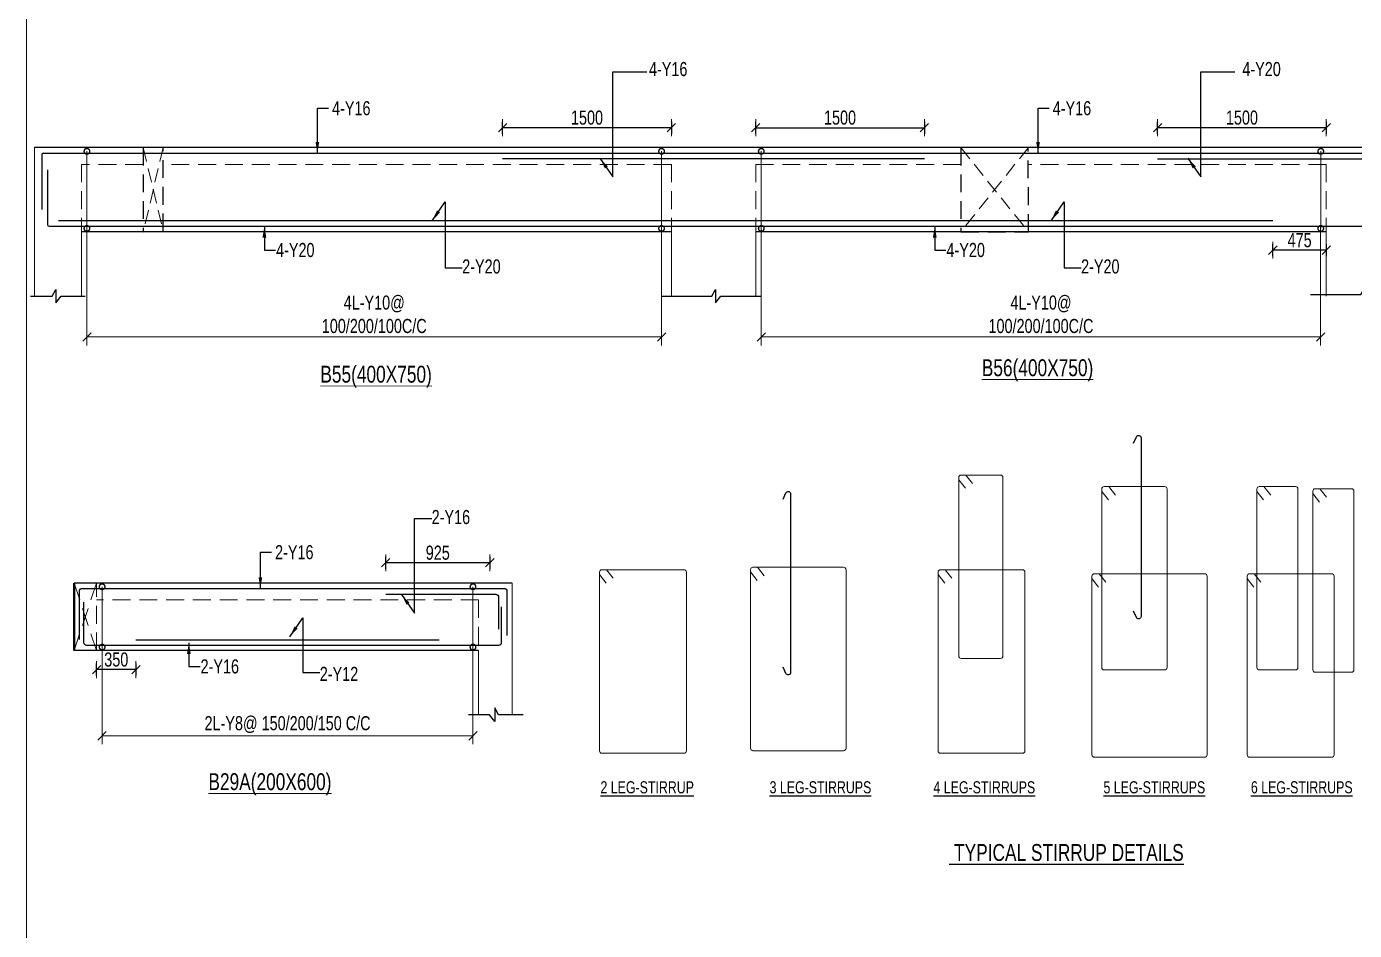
# Model space of a CAD drawing. Header units: millimetres. Extents: x 24879 to 98673, y 1890 to 33226.
# Drawn here: x 63838 to 75647, y 10574 to 18611 of the extents above; entities that cross this region are included whole.
import ezdxf

# ---------------------------------------------------------------- set-up
doc = ezdxf.new("R2010")
doc.units = ezdxf.units.MM
for name, pattern in [('CONTINOUS', [0]), ('CONTINU', [0]), ('HIDDEN', [9.525, 6.35, -3.175])]:
    doc.linetypes.add(name, pattern=pattern)
for name, color, linetype in [('-S-ARROW', 253, 'Continuous'), ('-S-BMNO', 1, 'Continuous'), ('-S-DIM', 3, 'Continuous'), ('-S-MISC', 8, 'Continuous'), ('-S-STIRRUPS', 1, 'Continuous'), ('-STR-BEAM', 4, 'CONTINU'), ('-STR-REINF', 3, 'Continuous'), ('-STR-TEXT', 6, 'Continuous'), ('Dimension', 6, 'Continuous')]:
    doc.layers.add(name, color=color, linetype=linetype)
for name, color, linetype, lineweight in [('-S-BAR', 1, 'Continuous', 18), ('-S-STIRUP', 11, 'Continuous', 9), ('-STR-COLUMN', 5, 'HIDDEN', 13), ('-STR-RF-DIM', 252, 'CONTINOUS', 20), ('Elevation-1', 41, 'Continuous', 20), ('S-BEAM-IDEN', 2, 'Continuous', 9), ('SEC TEXT', 9, 'Continuous', 18), ('SLAB LINE', 254, 'HIDDEN', 20), ('Wall', 2, 'Continuous', 40)]:
    doc.layers.add(name, color=color, linetype=linetype, lineweight=lineweight)
doc.styles.add('BEAM-LS', font='romans.shx', dxfattribs={"width": 0.8})
doc.styles.add('EL', font='swisscl.ttf')
doc.styles.add('SOBHA', font='swisscl.ttf')
doc.styles.add('sobha.sed', font='swisscl.ttf')
doc.dimstyles.new('S-50', dxfattribs={"dimscale": 50, "dimtxt": 2.5, "dimasz": 1.25, "dimexe": 1, "dimexo": 1, "dimgap": 0.5, "dimtad": 1, "dimdec": 0, "dimrnd": 0.0005, "dimzin": 0, "dimdsep": 46, "dimtxsty": 'EL', "dimblk": 'ARCHTICK', "dimcen": 0.09, "dimdle": 1.5, "dimclrd": 251, "dimclre": 251, "dimclrt": 6, "dimadec": 0, "dimazin": 0, "dimtfac": 1, "dimtdec": 0, "dimtofl": 0, "dimtmove": 0, "dimatfit": 3, "dimfxl": 2, "dimtolj": 1, "dimtzin": 0, "dimlwd": -1, "dimlwe": -1, "dimarcsym": 0})
doc.dimstyles.new('S-DIM50', dxfattribs={"dimscale": 50, "dimtxt": 2.5, "dimasz": 1.2, "dimexe": 1.5, "dimexo": 1, "dimgap": 0.5, "dimtad": 1, "dimdec": 0, "dimdsep": 46, "dimtxsty": 'sobha.sed', "dimblk": 'OBLIQUE', "dimcen": 0, "dimdle": 0.75, "dimclrd": 8, "dimclre": 8, "dimclrt": 6, "dimazin": 2, "dimtfac": 1, "dimtdec": 0, "dimtix": 1, "dimtmove": 2, "dimatfit": 3, "dimfxl": 1, "dimtolj": 1, "dimlwd": -1, "dimlwe": 9, "dimarcsym": 0})
doc.dimstyles.new('STIRUP', dxfattribs={"dimscale": 50, "dimtxt": 2.5, "dimasz": 2.2, "dimexe": 0, "dimexo": 0, "dimgap": 0.5, "dimtad": 0, "dimdec": 0, "dimzin": 0, "dimdsep": 46, "dimtxsty": 'BEAM-LS', "dimblk": 'DOTSMALL', "dimcen": 0.09, "dimclrd": 256, "dimclre": 256, "dimclrt": 256, "dimadec": 5, "dimazin": 0, "dimtfac": 1, "dimtdec": 0, "dimtofl": 0, "dimtmove": 0, "dimatfit": 3, "dimldrblk": 'DOTSMALL', "dimfxl": 0, "dimfxlon": 1, "dimtolj": 1, "dimtzin": 0, "dimlwd": -1, "dimlwe": -1, "dimarcsym": 0})

# ---------------------------------------------------------------- blocks, each defined once
blk = doc.blocks.new('_DotSmall')
at = {"color": 0, "linetype": 'ByBlock', "const_width": 0.5}
blk.add_lwpolyline([(-0.0625, 0, 1), (0.0625, 0, 1)], format="xyb", close=True, dxfattribs=at)
blk = doc.blocks.new('*D281')
at = {"layer": '-S-STIRUP', "ltscale": 100, "transparency": 16777216}
blk.add_line((70372, 16816), (70372, 17502), dxfattribs=at)
at = {"layer": '-S-STIRUP', "linetype": 'CONTINU', "ltscale": 100, "transparency": 16777216, "xscale": 100, "yscale": 100, "zscale": 100}
for p, rotation in [((70372, 17502), 90), ((70372, 16816), 270)]:
    blk.add_blockref('_DotSmall', p, dxfattribs=dict(at, rotation=rotation))
blk = doc.blocks.new('_Oblique')
at = {"color": 0, "linetype": 'ByBlock', "lineweight": -2}
for p, q in [((-0.5, -0.5), (0.5, 0.5)), ((0, 0.71), (0, -0.71))]:
    blk.add_line(p, q, dxfattribs=at)
blk = doc.blocks.new('*D282')
at = {"layer": '-STR-RF-DIM', "color": 8, "linetype": 'Continuous', "lineweight": 9, "transparency": 16777216}
for p, q in [((70372, 16897), (70372, 15776)), ((75346, 16831), (75346, 15776))]:
    blk.add_line(p, q, dxfattribs=at)
at = {"layer": '-STR-RF-DIM', "color": 8, "linetype": 'Continuous', "transparency": 16777216}
blk.add_line((70371, 15851), (75347, 15851), dxfattribs=at)
at = {"layer": '-STR-RF-DIM', "color": 8, "transparency": 16777216, "xscale": 75, "yscale": 75, "zscale": 75, "rotation": 180}
blk.add_blockref('_Oblique', (70372, 15851), dxfattribs=at)
at = {"layer": '-STR-RF-DIM', "color": 8, "transparency": 16777216, "xscale": 75, "yscale": 75, "zscale": 75}
blk.add_blockref('_Oblique', (75346, 15851), dxfattribs=at)
at = {"layer": '-STR-RF-DIM', "color": 6, "transparency": 16777216, "insert": (72859, 16052), "char_height": 125, "attachment_point": 5, "style": 'sobha.sed'}
blk.add_mtext('\\A1;4L-Y10@\\P100/200/100C/C', dxfattribs=at)
blk = doc.blocks.new('*D283')
at = {"layer": '-S-DIM', "color": 8, "linetype": 'Continuous', "lineweight": 9, "transparency": 16777216}
for p, q in [((70322, 17637), (70322, 17787)), ((71822, 17637), (71822, 17787))]:
    blk.add_line(p, q, dxfattribs=at)
at = {"layer": '-S-DIM', "color": 8, "linetype": 'Continuous', "transparency": 16777216}
blk.add_line((70321, 17712), (71823, 17712), dxfattribs=at)
at = {"layer": '-S-DIM', "color": 8, "transparency": 16777216, "xscale": 75, "yscale": 75, "zscale": 75, "rotation": 180}
blk.add_blockref('_Oblique', (70322, 17712), dxfattribs=at)
at = {"layer": '-S-DIM', "color": 8, "transparency": 16777216, "xscale": 75, "yscale": 75, "zscale": 75}
blk.add_blockref('_Oblique', (71822, 17712), dxfattribs=at)
at = {"layer": '-S-DIM', "color": 6, "transparency": 16777216, "insert": (71072, 17801), "char_height": 125, "attachment_point": 5, "style": 'sobha.sed'}
blk.add_mtext('\\A1;1500', dxfattribs=at)
blk = doc.blocks.new('_ArchTick')
at = {"color": 0, "linetype": 'ByBlock', "const_width": 0.15}
blk.add_lwpolyline([(-0.5, -0.5), (0.5, 0.5)], dxfattribs=at)
blk = doc.blocks.new('*D285')
at = {"layer": '-S-STIRUP', "ltscale": 100, "transparency": 16777216}
blk.add_line((69485, 16816), (69485, 17502), dxfattribs=at)
at = {"layer": '-S-STIRUP', "linetype": 'CONTINU', "ltscale": 100, "transparency": 16777216, "xscale": 100, "yscale": 100, "zscale": 100}
for p, rotation in [((69485, 17502), 90), ((69485, 16816), 270)]:
    blk.add_blockref('_DotSmall', p, dxfattribs=dict(at, rotation=rotation))
blk = doc.blocks.new('*D286')
at = {"layer": '-S-STIRUP', "ltscale": 100, "transparency": 16777216}
blk.add_line((64375, 16816), (64375, 17502), dxfattribs=at)
at = {"layer": '-S-STIRUP', "linetype": 'CONTINU', "ltscale": 100, "transparency": 16777216, "xscale": 100, "yscale": 100, "zscale": 100}
for p, rotation in [((64375, 17502), 90), ((64375, 16816), 270)]:
    blk.add_blockref('_DotSmall', p, dxfattribs=dict(at, rotation=rotation))
blk = doc.blocks.new('*D287')
at = {"layer": '-STR-RF-DIM', "color": 8, "linetype": 'Continuous', "lineweight": 9, "transparency": 16777216}
for p, q in [((64375, 16897), (64375, 15776)), ((69485, 16851), (69485, 15776))]:
    blk.add_line(p, q, dxfattribs=at)
at = {"layer": '-STR-RF-DIM', "color": 8, "linetype": 'Continuous', "transparency": 16777216}
blk.add_line((64375, 15851), (69486, 15851), dxfattribs=at)
at = {"layer": '-STR-RF-DIM', "color": 8, "transparency": 16777216, "xscale": 75, "yscale": 75, "zscale": 75, "rotation": 180}
blk.add_blockref('_Oblique', (64375, 15851), dxfattribs=at)
at = {"layer": '-STR-RF-DIM', "color": 8, "transparency": 16777216, "xscale": 75, "yscale": 75, "zscale": 75}
blk.add_blockref('_Oblique', (69485, 15851), dxfattribs=at)
at = {"layer": '-STR-RF-DIM', "color": 6, "transparency": 16777216, "insert": (66930, 16052), "char_height": 125, "attachment_point": 5, "style": 'sobha.sed'}
blk.add_mtext('\\A1;4L-Y10@\\P100/200/100C/C', dxfattribs=at)
blk = doc.blocks.new('*D288')
at = {"layer": '-S-DIM', "color": 8, "linetype": 'Continuous', "lineweight": 9, "transparency": 16777216}
for p, q in [((68072, 17637), (68072, 17787)), ((69572, 17637), (69572, 17787))]:
    blk.add_line(p, q, dxfattribs=at)
at = {"layer": '-S-DIM', "color": 8, "linetype": 'Continuous', "transparency": 16777216}
blk.add_line((69573, 17712), (68071, 17712), dxfattribs=at)
at = {"layer": '-S-DIM', "color": 8, "transparency": 16777216, "xscale": 75, "yscale": 75, "zscale": 75, "rotation": 180}
blk.add_blockref('_Oblique', (68072, 17712), dxfattribs=at)
at = {"layer": '-S-DIM', "color": 8, "transparency": 16777216, "xscale": 75, "yscale": 75, "zscale": 75}
blk.add_blockref('_Oblique', (69572, 17712), dxfattribs=at)
at = {"layer": '-S-DIM', "color": 6, "transparency": 16777216, "insert": (68822, 17801), "char_height": 125, "attachment_point": 5, "style": 'sobha.sed'}
blk.add_mtext('\\A1;1500', dxfattribs=at)
blk = doc.blocks.new('*D301')
at = {"layer": '-S-STIRUP', "ltscale": 100, "transparency": 16777216}
blk.add_line((75347, 16816), (75347, 17502), dxfattribs=at)
at = {"layer": '-S-STIRUP', "linetype": 'CONTINU', "ltscale": 100, "transparency": 16777216, "xscale": 100, "yscale": 100, "zscale": 100}
for p, rotation in [((75347, 17502), 90), ((75347, 16816), 270)]:
    blk.add_blockref('_DotSmall', p, dxfattribs=dict(at, rotation=rotation))
blk = doc.blocks.new('*D304')
at = {"layer": '-S-DIM', "color": 8, "linetype": 'Continuous', "lineweight": 9, "transparency": 16777216}
for p, q in [((73896, 17637), (73896, 17787)), ((75396, 17637), (75396, 17787))]:
    blk.add_line(p, q, dxfattribs=at)
at = {"layer": '-S-DIM', "color": 8, "linetype": 'Continuous', "transparency": 16777216}
blk.add_line((75397, 17712), (73896, 17712), dxfattribs=at)
at = {"layer": '-S-DIM', "color": 8, "transparency": 16777216, "xscale": 75, "yscale": 75, "zscale": 75, "rotation": 180}
blk.add_blockref('_Oblique', (73896, 17712), dxfattribs=at)
at = {"layer": '-S-DIM', "color": 8, "transparency": 16777216, "xscale": 75, "yscale": 75, "zscale": 75}
blk.add_blockref('_Oblique', (75396, 17712), dxfattribs=at)
at = {"layer": '-S-DIM', "color": 6, "transparency": 16777216, "insert": (74646, 17801), "char_height": 125, "attachment_point": 5, "style": 'sobha.sed'}
blk.add_mtext('\\A1;1500', dxfattribs=at)
blk = doc.blocks.new('*D305')
at = {"layer": '-S-DIM', "color": 8, "linetype": 'Continuous', "lineweight": 9, "transparency": 16777216}
for p, q in [((74921, 16698), (74921, 16548)), ((75396, 16698), (75396, 16548))]:
    blk.add_line(p, q, dxfattribs=at)
at = {"layer": '-S-DIM', "color": 8, "linetype": 'Continuous', "transparency": 16777216}
blk.add_line((75397, 16623), (74921, 16623), dxfattribs=at)
at = {"layer": '-S-DIM', "color": 8, "transparency": 16777216, "xscale": 75, "yscale": 75, "zscale": 75, "rotation": 180}
blk.add_blockref('_Oblique', (74921, 16623), dxfattribs=at)
at = {"layer": '-S-DIM', "color": 8, "transparency": 16777216, "xscale": 75, "yscale": 75, "zscale": 75}
blk.add_blockref('_Oblique', (75396, 16623), dxfattribs=at)
at = {"layer": '-S-DIM', "color": 6, "transparency": 16777216, "insert": (75159, 16711), "char_height": 125, "attachment_point": 5, "style": 'sobha.sed'}
blk.add_mtext('\\A1;475', dxfattribs=at)
blk = doc.blocks.new('TTRRER')
at = {"layer": '-S-BAR', "color": 3}
for p, q in [((25412620, 12296636, 0), (25412703, 12296530)), ((25412708, 12296695, 0), (25412791, 12296589)), ((25414486, 12296552, 0), (25414569, 12296446)), ((25416414, 12296552, 0), (25416497, 12296446, 0)), ((25419039, 12296552, 0), (25419121, 12296446, 0)), ((25414398, 12296492, 0), (25414481, 12296387)), ((25416326, 12296492, 0), (25416409, 12296387, 0)), ((25417021, 12296464, 0), (25417104, 12296359, 0)), ((25417109, 12296524, 0), (25417192, 12296418, 0)), ((25418950, 12296492, 0), (25419033, 12296387, 0)), ((25420646, 12296464, 0), (25420729, 12296359, 0)), ((25420735, 12296524, 0), (25420818, 12296418, 0)), ((25410120, 12295549, 0), (25410203, 12295443)), ((25408155, 12295459, 0), (25408238, 12295353)), ((25408243, 12295518, 0), (25408326, 12295412)), ((25410032, 12295490, 0), (25410115, 12295384)), ((25412363, 12295459, 0), (25412446, 12295353)), ((25412451, 12295518, 0), (25412534, 12295412)), ((25414276, 12295408, 0), (25414359, 12295303)), ((25414365, 12295468, 0), (25414448, 12295362)), ((25416205, 12295408, 0), (25416288, 12295303, 0)), ((25416293, 12295468, 0), (25416376, 12295362, 0)), ((25419171, 12295408, 0), (25419254, 12295303, 0)), ((25419259, 12295468, 0), (25419342, 12295362, 0))]:
    blk.add_line(p, q, dxfattribs=at)
at = {"layer": '-S-BAR', "color": 3, "elevation": 0}
for points in [[(25413169, 12295391), (25413169, 12296665, 0.414214), (25413139, 12296695), (25412650, 12296695, 0.414214), (25412620, 12296665), (25412620, 12294445, 0.414214), (25412650, 12294415), (25413139, 12294415, 0.414214), (25413169, 12294445), (25413169, 12295391)], [(25415209, 12295248), (25415209, 12296522, 0.414214), (25415179, 12296552), (25414428, 12296552, 0.414214), (25414398, 12296522), (25414398, 12294302, 0.414214), (25414428, 12294272), (25415179, 12294272, 0.414214), (25415209, 12294302), (25415209, 12295248)], [(25416836, 12295248), (25416836, 12296522, 0.414214), (25416806, 12296552), (25416356, 12296552, 0.414214), (25416326, 12296522), (25416326, 12294302, 0.414214), (25416356, 12294272), (25416806, 12294272, 0.414214), (25416836, 12294302), (25416836, 12295248)], [(25419460, 12295248), (25419460, 12296522, 0.414214), (25419430, 12296552), (25418980, 12296552, 0.414214), (25418950, 12296522), (25418950, 12294302, 0.414214), (25418980, 12294272), (25419430, 12294272, 0.414214), (25419460, 12294302), (25419460, 12295248)], [(25417531, 12295220), (25417531, 12296494, 0.414214), (25417501, 12296524), (25417051, 12296524, 0.414214), (25417021, 12296494), (25417021, 12294274, 0.414214), (25417051, 12294244), (25417501, 12294244, 0.414214), (25417531, 12294274), (25417531, 12295220)], [(25421156, 12295220), (25421156, 12296494, 0.414214), (25421126, 12296524), (25420676, 12296524, 0.414214), (25420646, 12296494), (25420646, 12294274, 0.414214), (25420676, 12294244), (25421126, 12294244, 0.414214), (25421156, 12294274), (25421156, 12295220)], [(25411219, 12294245), (25411219, 12295519, 0.414214), (25411189, 12295549), (25410062, 12295549, 0.414214), (25410032, 12295519), (25410032, 12293299, 0.414214), (25410062, 12293269), (25411189, 12293269, 0.414214), (25411219, 12293299), (25411219, 12294245)], [(25409235, 12294214), (25409235, 12295488, 0.414214), (25409205, 12295518), (25408185, 12295518, 0.414214), (25408155, 12295488), (25408155, 12293268, 0.414214), (25408185, 12293238), (25409205, 12293238, 0.414214), (25409235, 12293268), (25409235, 12294214)], [(25413443, 12294214), (25413443, 12295488, 0.414214), (25413413, 12295518), (25412393, 12295518, 0.414214), (25412363, 12295488), (25412363, 12293268, 0.414214), (25412393, 12293238), (25413413, 12293238, 0.414214), (25413443, 12293268), (25413443, 12294214)], [(25415707, 12294164), (25415707, 12295438, 0.414214), (25415677, 12295468), (25414306, 12295468, 0.414214), (25414276, 12295438), (25414276, 12293218, 0.414214), (25414306, 12293188), (25415677, 12293188, 0.414214), (25415707, 12293218), (25415707, 12294164)], [(25417285, 12294164), (25417285, 12295438, 0.414214), (25417255, 12295468), (25416235, 12295468, 0.414214), (25416205, 12295438), (25416205, 12293218, 0.414214), (25416235, 12293188), (25417255, 12293188, 0.414214), (25417285, 12293218), (25417285, 12294164)], [(25420957, 12294164), (25420957, 12295438, 0.414214), (25420927, 12295468), (25419201, 12295468, 0.414214), (25419171, 12295438), (25419171, 12293218, 0.414214), (25419201, 12293188), (25420927, 12293188, 0.414214), (25420957, 12293218), (25420957, 12294164)]]:
    blk.add_lwpolyline(points, format="xyb", dxfattribs=at)
at = {"layer": '-S-STIRRUPS', "color": 3, "elevation": 0}
for points in [[(25414794, 12297092), (25414829, 12297170, -0.809888), (25414886, 12297158), (25414886, 12294938, -0.809888), (25414828, 12294926), (25414794, 12295003)], [(25419962, 12296746), (25419997, 12296824, -0.809888), (25420054, 12296811), (25420054, 12294591, -0.809888), (25419996, 12294579), (25419962, 12294657)], [(25410438, 12296395), (25410473, 12296473, -0.809888), (25410530, 12296461), (25410530, 12294241, -0.809888), (25410472, 12294229), (25410438, 12294306)]]:
    blk.add_lwpolyline(points, format="xyb", dxfattribs=at)
at = {"layer": '-S-BMNO', "char_height": 150, "width": 3419.33, "attachment_point": 1, "style": 'sobha.sed'}
for s, insert in [('{\\L2 LEG-STIRRUP}', (25408167, 12292889)), ('{\\L3 LEG-STIRRUPS}', (25410269, 12292889)), ('{\\L4 LEG-STIRRUPS}', (25412306, 12292889)), ('{\\L5 LEG-STIRRUPS}', (25414419, 12292889)), ('{\\L6 LEG-STIRRUPS}', (25416251, 12292889)), ('{\\L7 LEG-STIRRUPS}', (25419424, 12292889))]:
    blk.add_mtext(s, dxfattribs=dict(at, insert=insert))
blk = doc.blocks.new('*D29')
at = {"layer": '-S-STIRUP', "ltscale": 100, "transparency": 16777216}
blk.add_line((67808, 13093), (67808, 13630), dxfattribs=at)
at = {"layer": '-S-STIRUP', "linetype": 'CONTINU', "ltscale": 100, "transparency": 16777216, "xscale": 100, "yscale": 100, "zscale": 100}
for p, rotation in [((67808, 13630), 90), ((67808, 13093), 270)]:
    blk.add_blockref('_DotSmall', p, dxfattribs=dict(at, rotation=rotation))
blk = doc.blocks.new('*D30')
at = {"layer": '-STR-RF-DIM', "color": 8, "linetype": 'Continuous', "lineweight": 9, "transparency": 16777216}
for p, q in [((64510, 13092), (64510, 12229)), ((67808, 13093), (67808, 12229))]:
    blk.add_line(p, q, dxfattribs=at)
at = {"layer": '-STR-RF-DIM', "color": 8, "linetype": 'Continuous', "transparency": 16777216}
blk.add_line((64510, 12304), (67808, 12304), dxfattribs=at)
at = {"layer": '-STR-RF-DIM', "color": 8, "transparency": 16777216, "xscale": 75, "yscale": 75, "zscale": 75, "rotation": 180}
blk.add_blockref('_Oblique', (64510, 12304), dxfattribs=at)
at = {"layer": '-STR-RF-DIM', "color": 8, "transparency": 16777216, "xscale": 75, "yscale": 75, "zscale": 75}
blk.add_blockref('_Oblique', (67808, 12304), dxfattribs=at)
at = {"layer": '-STR-RF-DIM', "color": 6, "transparency": 16777216, "insert": (66159, 12404), "char_height": 125, "attachment_point": 5, "style": 'sobha.sed'}
blk.add_mtext('\\A1;2L-Y8@ 150/200/150 C/C', dxfattribs=at)
blk = doc.blocks.new('*D31')
at = {"layer": '-S-STIRUP', "ltscale": 100, "transparency": 16777216}
blk.add_line((64510, 13093), (64510, 13630), dxfattribs=at)
at = {"layer": '-S-STIRUP', "linetype": 'CONTINU', "ltscale": 100, "transparency": 16777216, "xscale": 100, "yscale": 100, "zscale": 100}
for p, rotation in [((64510, 13630), 90), ((64510, 13093), 270)]:
    blk.add_blockref('_DotSmall', p, dxfattribs=dict(at, rotation=rotation))
blk = doc.blocks.new('*D32')
at = {"layer": '-S-DIM', "color": 8, "linetype": 'Continuous', "lineweight": 9, "transparency": 16777216}
for p, q in [((67032, 13768), (67032, 13918)), ((67958, 13768), (67958, 13918))]:
    blk.add_line(p, q, dxfattribs=at)
at = {"layer": '-S-DIM', "color": 8, "linetype": 'Continuous', "transparency": 16777216}
blk.add_line((67958, 13843), (67032, 13843), dxfattribs=at)
at = {"layer": '-S-DIM', "color": 8, "transparency": 16777216, "xscale": 75, "yscale": 75, "zscale": 75, "rotation": 180}
blk.add_blockref('_Oblique', (67032, 13843), dxfattribs=at)
at = {"layer": '-S-DIM', "color": 8, "transparency": 16777216, "xscale": 75, "yscale": 75, "zscale": 75}
blk.add_blockref('_Oblique', (67958, 13843), dxfattribs=at)
at = {"layer": '-S-DIM', "color": 6, "transparency": 16777216, "insert": (67495, 13932), "char_height": 125, "attachment_point": 5, "style": 'sobha.sed'}
blk.add_mtext('\\A1;925', dxfattribs=at)
blk = doc.blocks.new('*D33')
at = {"layer": '-S-DIM', "color": 8, "linetype": 'Continuous', "transparency": 16777216}
blk.add_line((64811, 12893), (64460, 12893), dxfattribs=at)
at = {"layer": '-S-DIM', "color": 8, "linetype": 'Continuous', "lineweight": 9, "transparency": 16777216}
for p, q in [((64461, 12968), (64461, 12818)), ((64811, 12968), (64811, 12818))]:
    blk.add_line(p, q, dxfattribs=at)
at = {"layer": '-S-DIM', "color": 8, "transparency": 16777216, "xscale": 75, "yscale": 75, "zscale": 75, "rotation": 180}
blk.add_blockref('_Oblique', (64461, 12893), dxfattribs=at)
at = {"layer": '-S-DIM', "color": 8, "transparency": 16777216, "xscale": 75, "yscale": 75, "zscale": 75}
blk.add_blockref('_Oblique', (64811, 12893), dxfattribs=at)
at = {"layer": '-S-DIM', "color": 6, "transparency": 16777216, "insert": (64636, 12982), "char_height": 125, "attachment_point": 5, "style": 'sobha.sed'}
blk.add_mtext('\\A1;350', dxfattribs=at)

msp = doc.modelspace()

# ---------------------------------------------------------------- linework, layer by layer
at = {"layer": '-S-MISC', "linetype": 'ByBlock', "ltscale": 1000}
for points in [[(63872.2, 16213.6), (64066.3, 16214.5), (64097.1, 16274.2), (64097.1, 16154), (64147, 16214.5), (64358.7, 16214.5)], [(75255.8, 16227.3), (75704.3, 16227.6), (75735.2, 16287.3), (75735.2, 16167.1), (75785, 16227.6), (76215.9, 16227.6)]]:
    msp.add_lwpolyline(points, dxfattribs=at)
at = {"layer": '-S-MISC', "linetype": 'ByBlock', "ltscale": 1000, "elevation": 0}
for points in [[(69485, 16213.3), (69932.6, 16214.5), (69963.4, 16274.2), (69963.4, 16154), (70013.3, 16214.5), (70372, 16214.5)], [(68254.5, 12491.4), (68034.3, 12492), (68003.4, 12551.7), (68003.4, 12431.5), (67953.5, 12492), (67766.9, 12492)]]:
    msp.add_lwpolyline(points, dxfattribs=at)
at = {"layer": '-STR-BEAM'}
for p, q in [((70322.2, 17535.4, 0), (63907.9, 17535.4, 0)), ((76146.4, 17535.4, 0), (70322.2, 17535.4, 0)), ((69571.9, 16785.4, 0), (64325.5, 16785.4, 0)), ((75396.4, 16785.4, 0), (70322.2, 16785.4, 0)), ((68157.6, 13662.9, 0), (64260.6, 13662.9, 0)), ((67857.6, 13062.9, 0), (64260.5, 13062.9, 0))]:
    msp.add_line(p, q, dxfattribs=at)
at = {"layer": '-STR-BEAM', "linetype": 'HIDDEN', "ltscale": 25}
msp.add_lwpolyline([(65051.6, 17535.5), (64875, 17535.4), (64875.6, 16785.3), (65053.9, 16789.1), (65053.3, 17539.2)], dxfattribs=at)
at = {"layer": '-STR-BEAM', "linetype": 'HIDDEN', "ltscale": 25, "elevation": 0}
msp.add_lwpolyline([(72575, 17535.6), (72146.3, 17535.4), (72146.9, 16785.3), (72746.9, 16785.5), (72746.3, 17535.6)], dxfattribs=at)
at = {"layer": '-STR-COLUMN', "linetype": 'Continuous', "ltscale": 10}
for p, q in [((63907.9, 17535.4), (63907.9, 16214.5)), ((64325.5, 16785.4), (64325.5, 16214.5)), ((69571.9, 16785.4, 0), (69571.9, 16214.5, 0)), ((70322.2, 16785.4), (70322.2, 16214.5)), ((75396.4, 16785.4), (75396.4, 16214.5)), ((67857.6, 12492, 0), (67857.6, 13062.9, 0)), ((68157.6, 12494.7, 0), (68157.6, 13065.6, 0))]:
    msp.add_line(p, q, dxfattribs=at)
at = {"layer": '-STR-COLUMN', "linetype": 'Continuous', "ltscale": 10, "elevation": 0}
msp.add_lwpolyline([(68157.6, 13065.6), (68157.6, 13662.9)], dxfattribs=at)
at = {"layer": '-STR-REINF', "ltscale": 10}
for p, q in [((63973.6, 17470.4, 0), (63973.6, 16984.7, 0)), ((71822.6, 17434.9, 0), (68071.9, 17434.9, 0)), ((73896, 17434.9, 0), (77396.6, 17434.9, 0)), ((64023.6, 17336.1, 0), (64023.6, 16850.4, 0)), ((64122.1, 16885.3, 0), (74921.4, 16885.3, 0)), ((64810.6, 13158.3, 0), (67507.6, 13158.3, 0))]:
    msp.add_line(p, q, dxfattribs=at)
at = {"layer": '-STR-REINF', "ltscale": 10, "elevation": 0}
for points in [[(64308.2, 13161.2), (64308.2, 13590.2, -0.4142136), (64333.2, 13615.2), (68084.8, 13615.2, -0.4142136), (68109.8, 13590.2), (68109.8, 13195.9)], [(64345.6, 13491.5), (64345.6, 13135.6, 0.415764), (64370.7, 13110.6), (68038.1, 13110.6, 0.4126648), (68063, 13135.6), (68063, 13450.7)], [(67032.3, 13562.9), (68011.3, 13562.9, -0.4142136), (68036.3, 13537.9), (68036.3, 13253.6)]]:
    msp.add_lwpolyline(points, format="xyb", dxfattribs=at)
at = {"layer": '-STR-REINF', "ltscale": 10}
for points in [[(63988.6, 17485.4, 0), (69637.6, 17485.4, 0), (86303, 17485.4, 0)], [(64038.6, 16835.4, 0), (69799.5, 16835.4, 0)], [(69799.5, 16835.4, 0), (85070.8, 16835.4, 0)]]:
    msp.add_polyline3d(points, dxfattribs=at)
for centre, start, end in [((63988.6, 17470.4, 0), 90, 180), ((64038.6, 16850.4, 0), 180, 270)]:
    msp.add_arc(centre, 15, start, end, dxfattribs=at)
at = {"layer": 'Elevation-1', "color": 6, "ltscale": 20}
msp.add_lwpolyline([(63838.2, 33225.9), (98672.8, 33187.9), (98672.8, 5937.4), (63838.2, 5975.4)], close=True, dxfattribs=at)
at = {"layer": 'S-BEAM-IDEN', "color": 9, "linetype": 'HIDDEN', "ltscale": 20}
for p, q in [((64875, 17535.4), (65053.9, 16789.1)), ((65053.6, 17535.5), (64875.6, 16785.4)), ((72146.6, 17535.4), (72746.9, 16785.6, 0)), ((72746.6, 17535.4), (72146.6, 16785.4))]:
    msp.add_line(p, q, dxfattribs=at)
at = {"layer": 'SLAB LINE', "linetype": 'HIDDEN', "ltscale": 25}
for p, q in [((64875.2, 17385.4, 0), (64325.5, 17385.4, 0)), ((64325.5, 17385.4, 0), (64325.5, 16785.4)), ((69571.9, 17385.4, 0), (65053.4, 17385.4, 0)), ((69571.9, 17385.4, 0), (69571.9, 16785.4, 0)), ((72146.6, 17385.4, 0), (70322.2, 17385.4, 0)), ((70322.2, 17385.4, 0), (70322.2, 16785.4)), ((75396.1, 17385.4, 0), (72746.6, 17385.4, 0)), ((75396.1, 17385.4, 0), (75396.1, 16785.4, 0)), ((64460.6, 13663, 0), (64260.5, 13062.8, 0)), ((64260.6, 13662.9, 0), (64460.6, 13062.9, 0)), ((67857.6, 13512.9, 0), (64460.6, 13512.9, 0)), ((67857.6, 13512.9, 0), (67857.6, 13062.9, 0))]:
    msp.add_line(p, q, dxfattribs=at)
at = {"layer": 'SLAB LINE', "linetype": 'HIDDEN', "ltscale": 25, "elevation": 0}
msp.add_lwpolyline([(64460.6, 13662.9), (64260.6, 13662.9), (64260.5, 13062.8), (64460.6, 13062.9), (64460.6, 13662.9)], dxfattribs=at)
at = {"layer": 'Wall', "ltscale": 10}
msp.add_line((64260.5, 13062.8, 0), (64260.6, 13662.9), dxfattribs=at)

# ---------------------------------------------------------------- block references
at = {"layer": 'Dimension', "xscale": 0.7154813811059803, "yscale": 0.7154813811059803, "zscale": 0.7154813811059803}
msp.add_blockref('TTRRER', (-18110128.8, -8783433.1, 0), dxfattribs=at)

# ---------------------------------------------------------------- texts
at = {"layer": '-S-BMNO', "style": 'sobha.sed'}
msp.add_text('%%U TYPICAL STIRRUP DETAILS', height=150, dxfattribs=at).set_placement((72043.5, 11191.7, 0))
at = {"layer": '-STR-TEXT', "color": 6, "char_height": 125, "style": 'SOBHA'}
for s, insert, attachment_point in [('\\A1;4-Y16', (69373.1, 18169.4, 178586.6), 7), ('\\A1;4-Y20', (74649.7, 18169.4, 178586.6), 7), ('\\A1;4-Y16', (66554.7, 17947.9, 0), 1), ('\\A1;4-Y16', (72963.5, 17947.9, 0), 1), ('\\A1;2-Y16', (66047.9, 13999.6, 0), 1)]:
    msp.add_mtext(s, dxfattribs=dict(at, insert=insert, attachment_point=attachment_point))
at = {"layer": '-STR-TEXT', "color": 6, "char_height": 125, "width": 281.386, "style": 'SOBHA'}
for s, insert, attachment_point in [('\\A1;4-Y20', (66057, 16560.1, 0), 7), ('\\A1;4-Y20', (72018.6, 16560.1, 0), 7), ('\\A1;2-Y20', (67712.1, 16413.7, 178586.6), 7), ('\\A1;2-Y20', (73215.5, 16413.7, 178586.6), 7), ('\\A1;2-Y16', (67440.7, 14312.2, 178586.6), 1), ('\\A1;2-Y16', (65385.6, 12857.2, 0), 7), ('\\A1;2-Y12', (66445.5, 12792.3, 178586.6), 7)]:
    msp.add_mtext(s, dxfattribs=dict(at, insert=insert, attachment_point=attachment_point))
at = {"layer": 'SEC TEXT', "color": 1, "linetype": 'ByBlock', "style": 'sobha.sed'}
for s, p in [('%%UB55(400X750)', (66450.6, 15445.1, 0)), ('%%UB56(400X750)', (72332.8, 15502.5, 0)), ('%%UB29A(200X600)', (65455.5, 11821.6, 0))]:
    msp.add_text(s, height=150, rotation=359.98928, dxfattribs=at).set_placement(p)

# ---------------------------------------------------------------- dimensions: what is measured, and where the dimension line sits
at = {"layer": '-S-DIM'}
for base, p1, p2, picture, middle in [((68071.9, 17712.4, 0), (69571.9, 17535.4, 0), (68071.9, 17434.9, 0), '*D288', (68821.9, 17801.4, 0)), ((73896.5, 17712.4, 0), (75396.4, 17535.4, 0), (73896.5, 17434.9, 0), '*D304', (74646.4, 17801.4, 0)), ((74921.4, 16622.5), (75396.4, 16745.3), (74921.4, 16885.3, 0), '*D305', (75158.9, 16711.3)), ((67032.3, 13842.6, 0), (67957.6, 13662.9, 0), (67032.3, 13562.9, 0), '*D32', (67494.9, 13931.6, 0))]:
    dim = msp.add_linear_dim(base=base, p1=p1, p2=p2, angle=180, dimstyle='S-DIM50', override={"dimscale": 1, "dimtxt": 125, "dimasz": 75, "dimexe": 75, "dimexo": 0, "dimgap": 25, "dimblk1": 'Oblique', "dimblk2": 'Oblique', "dimsah": 1, "dimcen": 4.5, "dimfxl": 75, "dimfxlon": 1}, dxfattribs=at)
    dim.commit()
    dim.dimension.update_dxf_attribs({"geometry": picture, "text_midpoint": middle})
for base, p1, p2, picture, middle in [((71822.1, 17712.4, 0), (70322.2, 17535.4, 0), (71822.1, 17434.9, 0), '*D283', (71072.1, 17801.4, 0)), ((64460.6, 12893.2, 0), (64810.6, 13158.3, 0), (64460.6, 13062.9, 0), '*D33', (64635.6, 12982.3, 0))]:
    dim = msp.add_linear_dim(base=base, p1=p1, p2=p2, dimstyle='S-DIM50', override={"dimscale": 1, "dimtxt": 125, "dimasz": 75, "dimexe": 75, "dimexo": 0, "dimgap": 25, "dimblk1": 'Oblique', "dimblk2": 'Oblique', "dimsah": 1, "dimcen": 4.5, "dimfxl": 75, "dimfxlon": 1}, dxfattribs=at)
    dim.commit()
    dim.dimension.update_dxf_attribs({"geometry": picture, "text_midpoint": middle})
at = {"layer": '-S-STIRUP', "linetype": 'CONTINU', "ltscale": 100}
for base, p1, p2, picture, middle in [((64375.4, 17502.4, 178586.6), (64375.4, 16815.7, 178586.6), (64375.4, 17502.4, 178586.6), '*D286', (64375.4, 17159.1, 178586.6)), ((70372, 17502.4, 178586.6), (70372, 16815.7, 178586.6), (70372, 17502.4, 178586.6), '*D281', (70372, 17159.1, 178586.6)), ((75346.6, 17502.4, 178586.6), (75346.6, 16815.7, 178586.6), (75346.6, 17502.4, 178586.6), '*D301', (75346.6, 17159.1, 178586.6)), ((64510.4, 13629.9, 178586.6), (64510.4, 13093.2, 178586.6), (64510.4, 13629.9, 178586.6), '*D31', (64510.4, 13361.5, 178586.6)), ((67807.7, 13629.9, 178586.6), (67807.7, 13093.2, 178586.6), (67807.7, 13629.9, 178586.6), '*D29', (67807.7, 13361.5, 178586.6))]:
    dim = msp.add_linear_dim(base=base, p1=p1, p2=p2, angle=90, text=' ', dimstyle='STIRUP', override={"dimasz": 2}, dxfattribs=at)
    dim.commit()
    dim.dimension.update_dxf_attribs({"geometry": picture, "text_midpoint": middle})
dim = msp.add_linear_dim(base=(69485, 17502.4, 0), p1=(69485, 16815.7, 0), p2=(69321.9, 17502.4, 0), angle=90, text=' ', dimstyle='STIRUP', override={"dimasz": 2}, dxfattribs=at)
dim.commit()
dim.dimension.update_dxf_attribs({"geometry": '*D285', "text_midpoint": (69485, 17159.1, 0), "dimtype": 160})
at = {"layer": '-STR-RF-DIM'}
for base, p1, p2, text, picture, middle in [((69485, 15850.9, 178586.6), (64375.4, 16896.7, 178586.6), (69485, 16851.4, 0), '4L-Y10@\\P100/200/100C/C', '*D287', (66930.2, 16051.8, 178586.6)), ((75346.1, 15850.9, 178586.6), (70372, 16896.7, 178586.6), (75346.1, 16830.6, 0), '4L-Y10@\\P100/200/100C/C', '*D282', (72859.1, 16051.8, 178586.6)), ((67807.7, 12303.5, 178586.6), (64510.4, 13092.3, 178586.6), (67807.7, 13093.2, 178586.6), '2L-Y8@ 150/200/150 C/C', '*D30', (66159.1, 12403.7, 178586.6))]:
    dim = msp.add_linear_dim(base=base, p1=p1, p2=p2, text=text, dimstyle='S-DIM50', override={"dimscale": 1, "dimtxt": 125, "dimasz": 75, "dimexe": 75, "dimexo": 0, "dimgap": 25, "dimsah": 1, "dimcen": 4.5, "dimfxl": 75}, dxfattribs=at)
    dim.commit()
    dim.dimension.update_dxf_attribs({"geometry": picture, "text_midpoint": middle})

# ---------------------------------------------------------------- leaders
at = {"layer": '-S-ARROW'}
for points in [[(68937.4, 17440.5, 0), (69052.9, 17274, 0), (69052.9, 18208.3, 0), (69354.3, 18208.3, 0)], [(74165.2, 17440.5, 0), (74280.6, 17274, 0), (74280.6, 18208.3, 0), (74582.1, 18208.3, 0)], [(66424.3, 17485.4, 0), (66424.3, 17885.4, 0), (66523.3, 17885.4, 0)], [(72833.1, 17485.4, 0), (72833.1, 17885.4, 0), (72932.2, 17885.4, 0)], [(67445.2, 16885.2, 178586.6), (67560.6, 17051.6, 178586.6), (67560.6, 16467.3, 178586.6), (67712.1, 16467.3, 178586.6)], [(72948.6, 16885.2, 178586.6), (73064.1, 17051.6, 178586.6), (73064.1, 16467.3, 178586.6), (73215.5, 16467.3, 178586.6)], [(67173.8, 13560.3, 178586.6), (67289.3, 13393.9, 178586.6), (67289.3, 14236.7, 178586.6), (67440.7, 14236.7, 178586.6)], [(65917.5, 13613.9, 0), (65917.5, 13937.1, 0), (66016.6, 13937.1, 0)], [(66178.6, 13185.6, 178586.6), (66294.1, 13352.1, 178586.6), (66294.1, 12867.8, 178586.6), (66445.5, 12867.8, 178586.6)]]:
    msp.add_leader(points, dimstyle='S-50', override={"dimasz": 2, "dimgap": 0.1, "dimtad": 0}, dxfattribs=at)
at = {"layer": '-S-ARROW', "annotation_type": 0, "has_hookline": 1, "hookline_direction": 1}
for points, text_width in [([(65953, 16835.4, 0), (65953, 16622.6, 0), (66052, 16622.6, 0)], 355.3), ([(71914.6, 16835.4, 0), (71914.6, 16622.6, 0), (72013.6, 16622.6, 0)], 355.3), ([(65281.5, 13132.4, 0), (65281.5, 12919.7, 0), (65380.6, 12919.7, 0)], 353.5)]:
    msp.add_leader(points, dimstyle='S-50', override={"dimasz": 2, "dimgap": 0.1, "dimtad": 0}, dxfattribs=dict(at, text_width=text_width))

doc.saveas('drawing.dxf')
